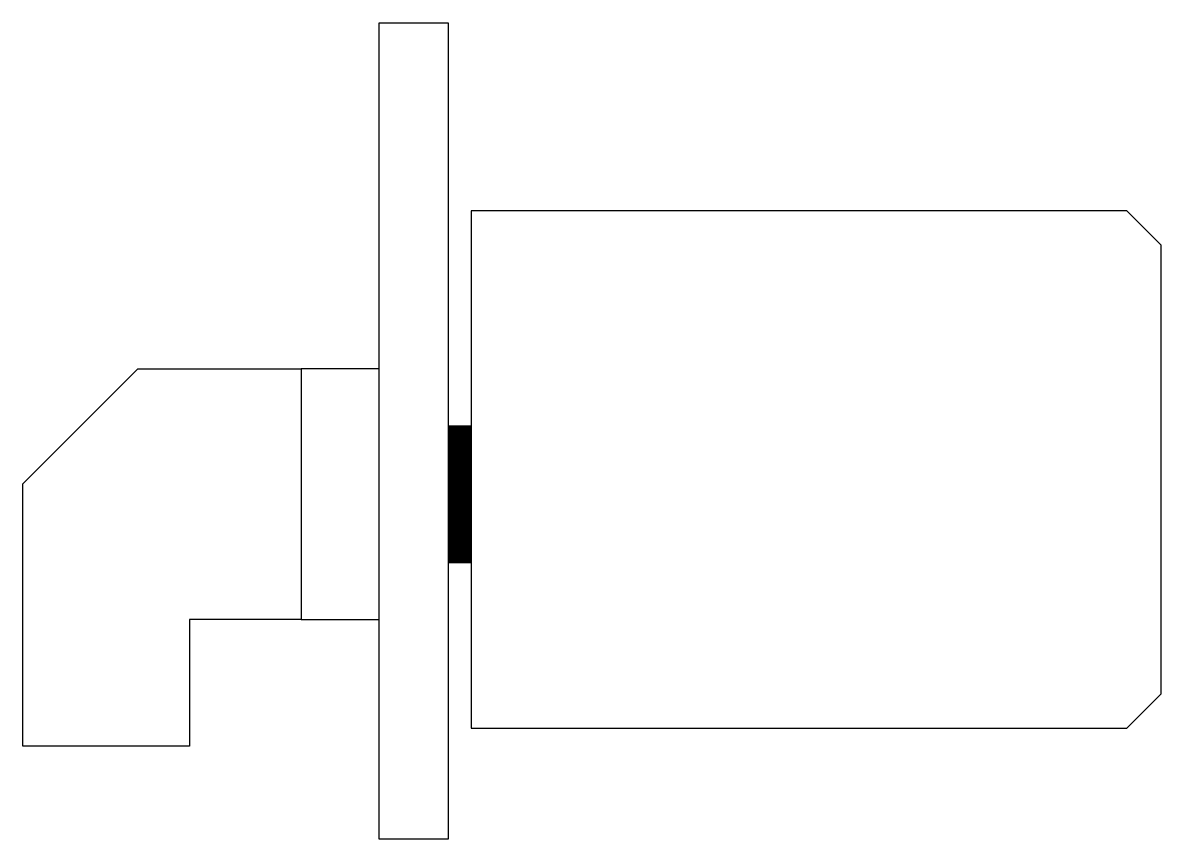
# Model space of a CAD drawing. Header units: millimetres. Extents: x 0 to 99, y 0 to 71.
import ezdxf

# ---------------------------------------------------------------- set-up
doc = ezdxf.new("R2010")
doc.units = ezdxf.units.MM
doc.layers.add('CONDUCTOR', color=7, linetype='Continuous')
doc.layers.add('CONTROL', color=150, linetype='Continuous')

# ---------------------------------------------------------------- blocks, each defined once
blk = doc.blocks.new('hgl')
at = {"layer": 'CONDUCTOR', "color": 8, "ltscale": 100, "const_width": 12}
blk.add_lwpolyline([(-2, -2.157), (0, -2.157)], dxfattribs=at)
at = {"layer": 'CONTROL'}
for points in [[(-2, -32.157), (-8, -32.157), (-8, 38.843), (-2, 38.843)], [(-2, -32.157), (-8, -32.157), (-8, 38.843), (-2, 38.843)], [(0, -22.5), (57, -22.5), (60, -19.5), (60, 19.5), (57, 22.5), (0, 22.5)], [(-14.8, -13.057), (-8, -13.057), (-8, 8.743), (-14.8, 8.743)], [(-14.8, -13.057), (-8, -13.057), (-8, 8.743), (-14.8, 8.743)]]:
    blk.add_lwpolyline(points, close=True, dxfattribs=at)
blk.add_lwpolyline([(-14.8, -13.057), (-24.5, -13.057), (-24.5, -24.057), (-39, -24.057), (-39, -1.257), (-29, 8.743), (-14.8, 8.743)], dxfattribs=at)
blk.add_lwpolyline([(-14.8, -13.057), (-24.5, -13.057), (-24.5, -24.057), (-39, -24.057), (-39, -1.257), (-29, 8.743), (-14.8, 8.743)], dxfattribs=at)

msp = doc.modelspace()

# ---------------------------------------------------------------- block references
msp.add_blockref('hgl', (39, 32.157))

doc.saveas('drawing.dxf')
